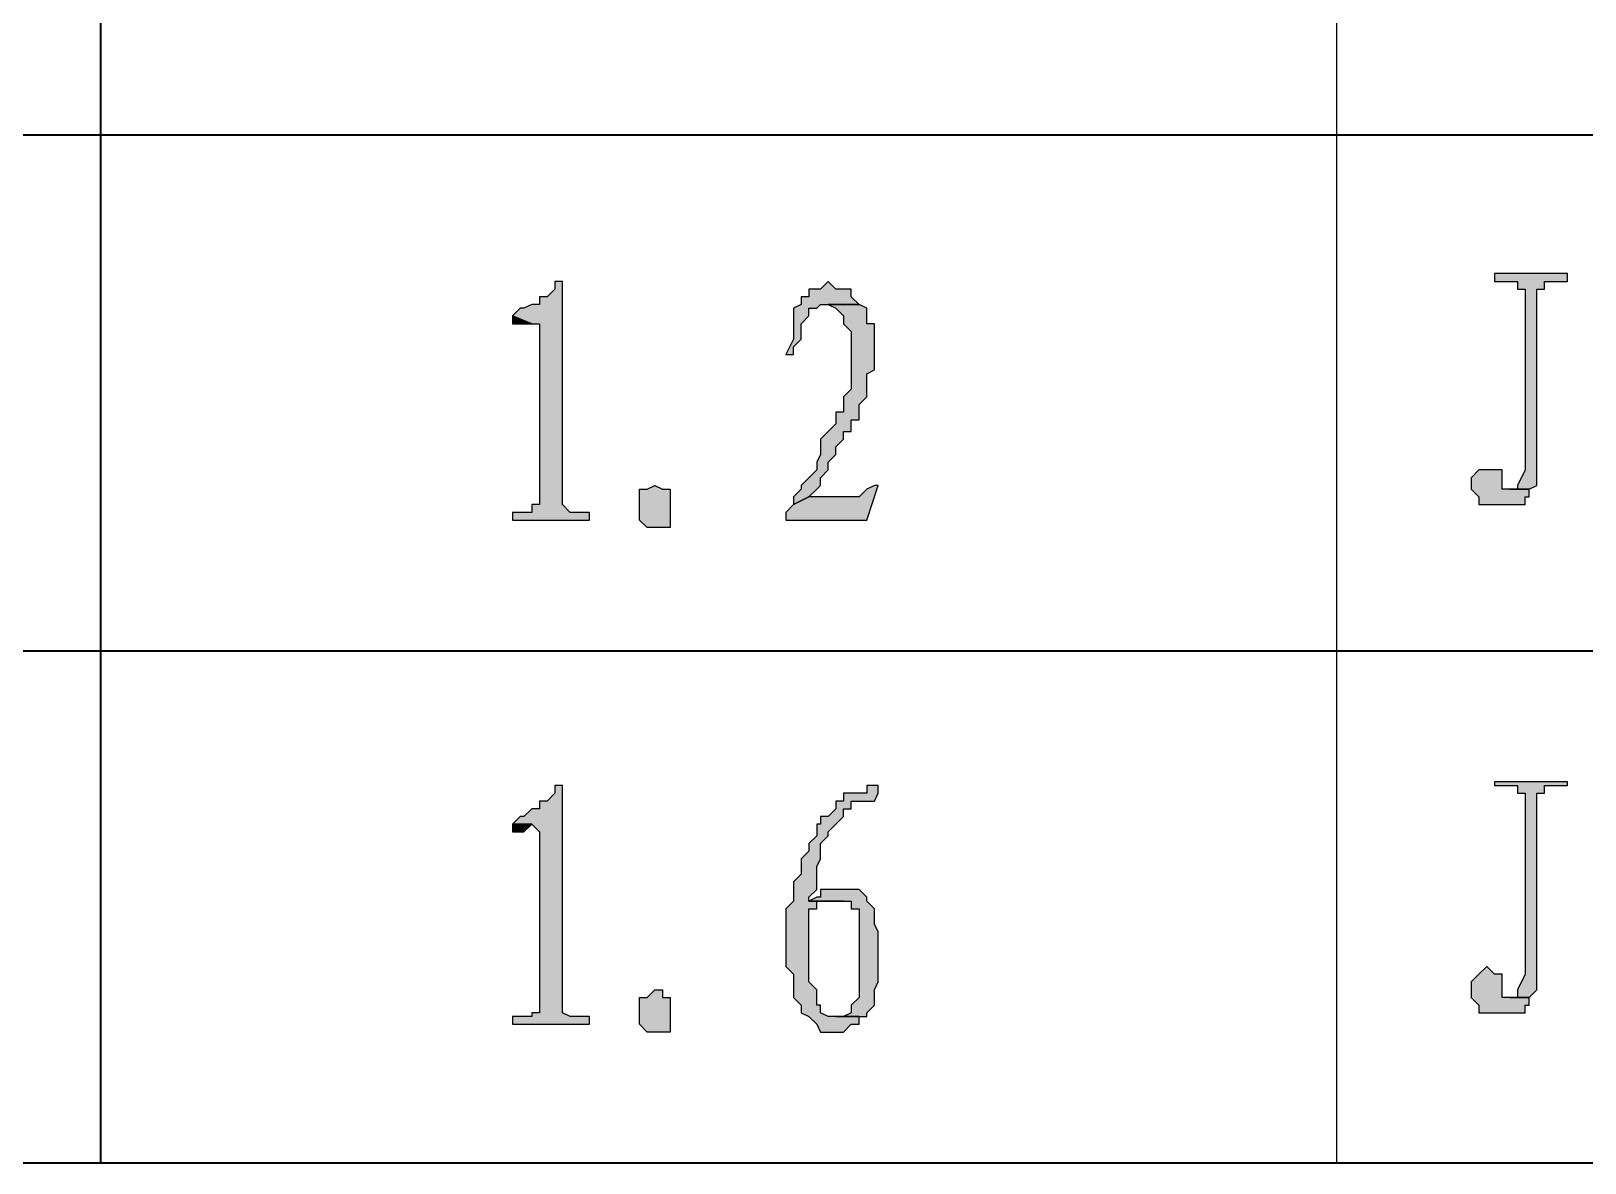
# Model space of a CAD drawing. Extents: x 457 to 4918, y -67 to 391.
# Drawn here: x 3530.63 to 3548.87, y 73.37 to 86.65 of the extents above; entities that cross this region are included whole.
import ezdxf

# ---------------------------------------------------------------- set-up
doc = ezdxf.new("R2010")
doc.units = 0
doc.header["$LTSCALE"] = 40
doc.header["$MEASUREMENT"] = 0
doc.layers.add('at_Entity', color=7, linetype='CONTINUOUS')
doc.layers.add('at_Solid', color=7, linetype='CONTINUOUS')

msp = doc.modelspace()

# ---------------------------------------------------------------- hatches: boundary and pattern name
at = {"layer": 'at_Solid'}
for points in [[(3536.87, 83.716), (3536.78, 83.716), (3536.78, 83.626), (3536.69, 83.536), (3536.599, 83.536), (3536.599, 83.445), (3536.509, 83.445), (3536.418, 83.4), (3536.373, 83.4), (3536.283, 83.31), (3536.509, 83.219), (3536.599, 83.219), (3536.599, 83.129), (3536.599, 81.095), (3536.509, 81.095), (3536.509, 81.004), (3536.418, 81.004), (3536.283, 81.004), (3536.283, 80.914), (3537.187, 80.914), (3537.187, 81.004), (3536.961, 81.004), (3536.87, 81.095)], [(3539.989, 83.716), (3539.899, 83.626), (3539.763, 83.626), (3539.763, 83.536), (3539.673, 83.536), (3539.673, 83.445), (3539.582, 83.4), (3539.582, 83.038), (3539.492, 82.858), (3539.582, 82.858), (3539.582, 82.948), (3539.673, 83.038), (3539.673, 83.219), (3539.763, 83.31), (3539.763, 83.4), (3539.854, 83.4), (3539.899, 83.445), (3540.351, 83.445), (3540.26, 83.536), (3540.26, 83.626), (3540.17, 83.626), (3540.08, 83.626)], [(3548.668, 83.807), (3547.809, 83.807), (3547.809, 83.716), (3548.08, 83.716), (3548.08, 83.626), (3548.171, 83.626), (3548.171, 81.502), (3548.08, 81.321), (3548.08, 81.276), (3547.99, 81.276), (3548.216, 81.276), (3548.306, 81.321), (3548.306, 83.626), (3548.397, 83.626), (3548.397, 83.716), (3548.487, 83.716), (3548.668, 83.716)], [(3540.351, 83.445), (3539.989, 83.445), (3540.08, 83.4), (3540.17, 83.31), (3540.17, 83.219), (3540.26, 83.129), (3540.26, 82.451), (3540.17, 82.36), (3540.17, 82.18), (3540.08, 82.18), (3540.08, 82.044), (3539.989, 81.954), (3539.899, 81.863), (3539.899, 81.682), (3539.854, 81.592), (3539.854, 81.502), (3539.763, 81.411), (3539.673, 81.321), (3539.673, 81.276), (3539.582, 81.185), (3539.582, 81.095), (3539.763, 81.185), (3539.854, 81.276), (3539.899, 81.321), (3539.899, 81.411), (3539.989, 81.502), (3539.989, 81.592), (3540.08, 81.682), (3540.08, 81.773), (3540.17, 81.863), (3540.17, 81.954), (3540.26, 81.954), (3540.26, 82.089), (3540.351, 82.089), (3540.351, 82.27), (3540.441, 82.36), (3540.441, 82.632), (3540.532, 82.677), (3540.532, 83.219), (3540.441, 83.219), (3540.441, 83.4)], [(3536.283, 83.31), (3536.283, 83.219), (3536.373, 83.219), (3536.509, 83.219)], [(3547.719, 81.502), (3547.628, 81.502), (3547.538, 81.411), (3547.538, 81.276), (3547.628, 81.185), (3547.628, 81.095), (3547.719, 81.095), (3548.171, 81.095), (3548.171, 81.185), (3548.216, 81.185), (3548.216, 81.276), (3547.9, 81.276), (3547.9, 81.321), (3547.9, 81.502)], [(3538.046, 80.824), (3537.865, 80.824), (3537.774, 80.914), (3537.774, 81.276), (3537.865, 81.276), (3537.955, 81.321), (3538.046, 81.276), (3538.136, 81.276), (3538.136, 81.185), (3538.136, 80.824)], [(3540.577, 81.321), (3540.532, 81.321), (3540.441, 81.276), (3540.351, 81.185), (3539.763, 81.185), (3539.582, 81.095), (3539.492, 81.004), (3539.492, 80.914), (3540.441, 80.914)], [(3536.87, 77.795), (3536.78, 77.795), (3536.78, 77.705), (3536.69, 77.614), (3536.599, 77.614), (3536.599, 77.524), (3536.509, 77.524), (3536.418, 77.433), (3536.373, 77.433), (3536.283, 77.343), (3536.509, 77.343), (3536.599, 77.253), (3536.599, 75.128), (3536.509, 75.128), (3536.509, 75.083), (3536.418, 75.083), (3536.283, 75.083), (3536.283, 74.993), (3537.187, 74.993), (3537.187, 75.083), (3536.961, 75.083), (3536.87, 75.128)], [(3540.577, 77.795), (3540.441, 77.795), (3540.441, 77.705), (3540.17, 77.705), (3540.17, 77.614), (3540.08, 77.614), (3540.08, 77.524), (3539.989, 77.433), (3539.899, 77.433), (3539.899, 77.343), (3539.854, 77.343), (3539.854, 77.253), (3539.854, 77.207), (3539.763, 77.117), (3539.763, 77.027), (3539.673, 76.936), (3539.673, 76.755), (3539.582, 76.665), (3539.582, 76.439), (3539.492, 76.349), (3539.492, 75.671), (3539.582, 75.58), (3539.582, 75.309), (3539.673, 75.219), (3539.673, 75.128), (3539.763, 75.083), (3539.854, 74.993), (3539.899, 74.902), (3540.17, 74.902), (3540.26, 74.993), (3540.351, 74.993), (3540.351, 75.083), (3539.989, 75.083), (3539.899, 75.128), (3539.899, 75.219), (3539.854, 75.219), (3539.854, 75.399), (3539.763, 75.49), (3539.763, 76.349), (3539.854, 76.349), (3539.854, 76.439), (3539.899, 76.439), (3540.17, 76.439), (3539.763, 76.439), (3539.763, 76.484), (3539.854, 76.575), (3539.854, 76.846), (3539.899, 76.936), (3539.899, 77.117), (3539.989, 77.207), (3539.989, 77.253), (3540.08, 77.343), (3540.17, 77.433), (3540.17, 77.524), (3540.26, 77.524), (3540.26, 77.614), (3540.351, 77.614), (3540.532, 77.614), (3540.577, 77.705)], [(3548.668, 77.84), (3547.809, 77.84), (3547.809, 77.795), (3548.08, 77.795), (3548.08, 77.705), (3548.171, 77.705), (3548.171, 75.58), (3548.08, 75.399), (3548.08, 75.309), (3547.99, 75.309), (3548.216, 75.309), (3548.306, 75.399), (3548.306, 77.705), (3548.397, 77.705), (3548.397, 77.795), (3548.487, 77.795), (3548.668, 77.795)], [(3536.283, 77.343), (3536.283, 77.253), (3536.373, 77.253), (3536.418, 77.253), (3536.509, 77.343)], [(3540.17, 76.575), (3539.899, 76.575), (3539.899, 76.484), (3539.854, 76.484), (3539.763, 76.439), (3540.26, 76.439), (3540.26, 76.349), (3540.351, 76.349), (3540.351, 76.258), (3540.351, 75.309), (3540.26, 75.219), (3540.26, 75.128), (3540.17, 75.083), (3540.08, 75.083), (3540.351, 75.083), (3540.441, 75.083), (3540.441, 75.128), (3540.532, 75.219), (3540.532, 75.399), (3540.577, 75.49), (3540.577, 76.077), (3540.532, 76.168), (3540.532, 76.349), (3540.441, 76.439), (3540.441, 76.484), (3540.351, 76.575)], [(3547.719, 75.671), (3547.628, 75.58), (3547.538, 75.49), (3547.538, 75.309), (3547.628, 75.219), (3547.628, 75.128), (3547.719, 75.128), (3548.171, 75.128), (3548.171, 75.219), (3548.216, 75.219), (3548.216, 75.309), (3547.9, 75.309), (3547.9, 75.399), (3547.9, 75.58), (3547.809, 75.58)], [(3538.046, 74.902), (3537.865, 74.902), (3537.774, 74.993), (3537.774, 75.309), (3537.865, 75.309), (3537.955, 75.399), (3538.046, 75.399), (3538.046, 75.309), (3538.136, 75.309), (3538.136, 75.219), (3538.136, 74.902)]]:
    msp.add_hatch(color=0, dxfattribs=at).paths.add_polyline_path(points)

# ---------------------------------------------------------------- linework, layer by layer
at = {"layer": 'at_Entity', "color": 0, "lineweight": 40}
for p, q in [((3531.446, 92.712), (3531.446, 73.365)), ((3634.235, 85.434), (3487.194, 85.434)), ((3487.194, 79.377), (3634.235, 79.377)), ((3487.194, 73.365), (3634.235, 73.365))]:
    msp.add_line(p, q, dxfattribs=at)
at = {"layer": 'at_Entity', "color": 0, "lineweight": 20}
for p, q in [((3536.87, 83.716), (3536.78, 83.716)), ((3536.78, 83.716), (3536.78, 83.626)), ((3536.87, 81.095), (3536.87, 83.716)), ((3539.989, 83.716), (3539.899, 83.626)), ((3540.08, 83.626), (3539.989, 83.716)), ((3548.668, 83.807), (3547.809, 83.807)), ((3547.809, 83.807), (3547.809, 83.716)), ((3547.809, 83.716), (3548.08, 83.716)), ((3548.08, 83.716), (3548.08, 83.626)), ((3548.397, 83.626), (3548.397, 83.716)), ((3548.397, 83.716), (3548.487, 83.716)), ((3548.487, 83.716), (3548.668, 83.716)), ((3548.668, 83.716), (3548.668, 83.807)), ((3536.69, 83.536), (3536.599, 83.536)), ((3536.599, 83.536), (3536.599, 83.445)), ((3536.78, 83.626), (3536.69, 83.536)), ((3539.763, 83.536), (3539.673, 83.536)), ((3539.673, 83.536), (3539.673, 83.445)), ((3539.899, 83.626), (3539.763, 83.626)), ((3539.763, 83.626), (3539.763, 83.536)), ((3540.17, 83.626), (3540.08, 83.626)), ((3540.26, 83.626), (3540.17, 83.626)), ((3540.26, 83.536), (3540.26, 83.626)), ((3540.351, 83.445), (3540.26, 83.536)), ((3548.08, 83.626), (3548.171, 83.626)), ((3548.171, 83.626), (3548.171, 81.502)), ((3548.306, 81.321), (3548.306, 83.626)), ((3548.306, 83.626), (3548.397, 83.626)), ((3536.373, 83.4), (3536.283, 83.31)), ((3536.418, 83.4), (3536.373, 83.4)), ((3536.509, 83.445), (3536.418, 83.4)), ((3536.599, 83.445), (3536.509, 83.445)), ((3539.673, 83.445), (3539.582, 83.4)), ((3539.582, 83.4), (3539.582, 83.038)), ((3539.763, 83.31), (3539.763, 83.4)), ((3539.763, 83.4), (3539.854, 83.4)), ((3539.854, 83.4), (3539.899, 83.445)), ((3539.899, 83.445), (3540.351, 83.445)), ((3540.351, 83.445), (3539.989, 83.445)), ((3539.989, 83.445), (3540.08, 83.4)), ((3540.08, 83.4), (3540.17, 83.31)), ((3540.441, 83.4), (3540.351, 83.445)), ((3540.441, 83.219), (3540.441, 83.4)), ((3536.283, 83.31), (3536.283, 83.219)), ((3536.509, 83.219), (3536.283, 83.31)), ((3536.283, 83.31), (3536.509, 83.219)), ((3536.283, 83.219), (3536.373, 83.219)), ((3536.373, 83.219), (3536.509, 83.219)), ((3536.509, 83.219), (3536.599, 83.219)), ((3536.599, 83.219), (3536.599, 83.129)), ((3539.673, 83.219), (3539.763, 83.31)), ((3539.673, 83.038), (3539.673, 83.219)), ((3540.17, 83.31), (3540.17, 83.219)), ((3540.17, 83.219), (3540.26, 83.129)), ((3540.532, 83.219), (3540.441, 83.219)), ((3540.532, 82.677), (3540.532, 83.219)), ((3536.599, 83.129), (3536.599, 81.095)), ((3539.582, 83.038), (3539.492, 82.858)), ((3539.582, 82.948), (3539.673, 83.038)), ((3540.26, 83.129), (3540.26, 82.451)), ((3539.492, 82.858), (3539.582, 82.858)), ((3539.582, 82.858), (3539.582, 82.948)), ((3540.441, 82.632), (3540.532, 82.677)), ((3540.441, 82.36), (3540.441, 82.632)), ((3540.26, 82.451), (3540.17, 82.36)), ((3540.17, 82.36), (3540.17, 82.18)), ((3540.351, 82.27), (3540.441, 82.36)), ((3540.351, 82.089), (3540.351, 82.27)), ((3540.17, 82.18), (3540.08, 82.18)), ((3540.08, 82.18), (3540.08, 82.044)), ((3540.26, 81.954), (3540.26, 82.089)), ((3540.26, 82.089), (3540.351, 82.089)), ((3539.989, 81.954), (3539.899, 81.863)), ((3540.08, 82.044), (3539.989, 81.954)), ((3540.17, 81.863), (3540.17, 81.954)), ((3540.17, 81.954), (3540.26, 81.954)), ((3539.899, 81.863), (3539.899, 81.682)), ((3540.08, 81.773), (3540.17, 81.863)), ((3540.08, 81.682), (3540.08, 81.773)), ((3539.899, 81.682), (3539.854, 81.592)), ((3539.854, 81.592), (3539.854, 81.502)), ((3539.989, 81.592), (3540.08, 81.682)), ((3539.989, 81.502), (3539.989, 81.592)), ((3539.763, 81.411), (3539.673, 81.321)), ((3539.854, 81.502), (3539.763, 81.411)), ((3539.899, 81.411), (3539.989, 81.502)), ((3539.899, 81.321), (3539.899, 81.411)), ((3547.628, 81.502), (3547.538, 81.411)), ((3547.538, 81.411), (3547.538, 81.276)), ((3547.719, 81.502), (3547.628, 81.502)), ((3547.9, 81.502), (3547.719, 81.502)), ((3547.9, 81.321), (3547.9, 81.502)), ((3548.171, 81.502), (3548.08, 81.321)), ((3537.774, 80.914), (3537.774, 81.276)), ((3537.774, 81.276), (3537.865, 81.276)), ((3537.865, 81.276), (3537.955, 81.321)), ((3537.955, 81.321), (3538.046, 81.276)), ((3538.046, 81.276), (3538.136, 81.276)), ((3538.136, 81.276), (3538.136, 81.185)), ((3538.136, 81.185), (3538.136, 80.824)), ((3539.673, 81.276), (3539.582, 81.185)), ((3539.763, 81.185), (3539.582, 81.095)), ((3539.582, 81.185), (3539.582, 81.095)), ((3539.582, 81.095), (3539.763, 81.185)), ((3539.673, 81.321), (3539.673, 81.276)), ((3539.763, 81.185), (3539.854, 81.276)), ((3540.351, 81.185), (3539.763, 81.185)), ((3539.854, 81.276), (3539.899, 81.321)), ((3540.441, 81.276), (3540.351, 81.185)), ((3540.532, 81.321), (3540.441, 81.276)), ((3540.441, 80.914), (3540.577, 81.321)), ((3540.577, 81.321), (3540.532, 81.321)), ((3547.538, 81.276), (3547.628, 81.185)), ((3547.628, 81.185), (3547.628, 81.095)), ((3547.9, 81.276), (3547.9, 81.321)), ((3548.216, 81.276), (3547.9, 81.276)), ((3548.08, 81.276), (3547.99, 81.276)), ((3547.99, 81.276), (3548.216, 81.276)), ((3548.08, 81.321), (3548.08, 81.276)), ((3548.171, 81.095), (3548.171, 81.185)), ((3548.171, 81.185), (3548.216, 81.185)), ((3548.216, 81.276), (3548.306, 81.321)), ((3548.216, 81.185), (3548.216, 81.276)), ((3536.418, 81.004), (3536.283, 81.004)), ((3536.283, 81.004), (3536.283, 80.914)), ((3536.509, 81.004), (3536.418, 81.004)), ((3536.599, 81.095), (3536.509, 81.095)), ((3536.509, 81.095), (3536.509, 81.004)), ((3536.961, 81.004), (3536.87, 81.095)), ((3537.187, 81.004), (3536.961, 81.004)), ((3537.187, 80.914), (3537.187, 81.004)), ((3539.582, 81.095), (3539.492, 81.004)), ((3539.492, 81.004), (3539.492, 80.914)), ((3547.628, 81.095), (3547.719, 81.095)), ((3547.719, 81.095), (3548.171, 81.095)), ((3536.283, 80.914), (3537.187, 80.914)), ((3537.865, 80.824), (3537.774, 80.914)), ((3538.046, 80.824), (3537.865, 80.824)), ((3538.136, 80.824), (3538.046, 80.824)), ((3539.492, 80.914), (3540.441, 80.914)), ((3536.78, 77.705), (3536.69, 77.614)), ((3536.87, 77.795), (3536.78, 77.795)), ((3536.78, 77.795), (3536.78, 77.705)), ((3536.87, 75.128), (3536.87, 77.795)), ((3540.441, 77.705), (3540.17, 77.705)), ((3540.17, 77.705), (3540.17, 77.614)), ((3540.577, 77.795), (3540.441, 77.795)), ((3540.441, 77.795), (3540.441, 77.705)), ((3540.532, 77.614), (3540.577, 77.705)), ((3540.577, 77.705), (3540.577, 77.795)), ((3548.668, 77.84), (3547.809, 77.84)), ((3547.809, 77.84), (3547.809, 77.795)), ((3547.809, 77.795), (3548.08, 77.795)), ((3548.08, 77.795), (3548.08, 77.705)), ((3548.08, 77.705), (3548.171, 77.705)), ((3548.171, 77.705), (3548.171, 75.58)), ((3548.306, 75.399), (3548.306, 77.705)), ((3548.306, 77.705), (3548.397, 77.705)), ((3548.397, 77.705), (3548.397, 77.795)), ((3548.397, 77.795), (3548.487, 77.795)), ((3548.487, 77.795), (3548.668, 77.795)), ((3548.668, 77.795), (3548.668, 77.84)), ((3536.509, 77.524), (3536.418, 77.433)), ((3536.599, 77.524), (3536.509, 77.524)), ((3536.69, 77.614), (3536.599, 77.614)), ((3536.599, 77.614), (3536.599, 77.524)), ((3540.08, 77.524), (3539.989, 77.433)), ((3540.17, 77.614), (3540.08, 77.614)), ((3540.08, 77.614), (3540.08, 77.524)), ((3540.17, 77.433), (3540.17, 77.524)), ((3540.17, 77.524), (3540.26, 77.524)), ((3540.26, 77.524), (3540.26, 77.614)), ((3540.26, 77.614), (3540.351, 77.614)), ((3540.351, 77.614), (3540.532, 77.614)), ((3536.373, 77.433), (3536.283, 77.343)), ((3536.283, 77.343), (3536.283, 77.253)), ((3536.509, 77.343), (3536.283, 77.343)), ((3536.283, 77.343), (3536.509, 77.343)), ((3536.418, 77.433), (3536.373, 77.433)), ((3536.418, 77.253), (3536.509, 77.343)), ((3536.509, 77.343), (3536.599, 77.253)), ((3539.899, 77.343), (3539.854, 77.343)), ((3539.854, 77.343), (3539.854, 77.253)), ((3539.989, 77.433), (3539.899, 77.433)), ((3539.899, 77.433), (3539.899, 77.343)), ((3539.989, 77.253), (3540.08, 77.343)), ((3540.08, 77.343), (3540.17, 77.433)), ((3536.283, 77.253), (3536.373, 77.253)), ((3536.373, 77.253), (3536.418, 77.253)), ((3536.599, 77.253), (3536.599, 75.128)), ((3539.854, 77.207), (3539.763, 77.117)), ((3539.854, 77.253), (3539.854, 77.207)), ((3539.899, 77.117), (3539.989, 77.207)), ((3539.989, 77.207), (3539.989, 77.253)), ((3539.763, 77.027), (3539.673, 76.936)), ((3539.763, 77.117), (3539.763, 77.027)), ((3539.899, 76.936), (3539.899, 77.117)), ((3539.673, 76.936), (3539.673, 76.755)), ((3539.854, 76.846), (3539.899, 76.936)), ((3539.854, 76.575), (3539.854, 76.846)), ((3539.673, 76.755), (3539.582, 76.665)), ((3539.582, 76.665), (3539.582, 76.439)), ((3539.582, 76.439), (3539.492, 76.349)), ((3539.763, 76.484), (3539.854, 76.575)), ((3539.854, 76.484), (3539.763, 76.439)), ((3539.763, 76.439), (3539.763, 76.484)), ((3539.763, 76.439), (3540.26, 76.439)), ((3540.17, 76.439), (3539.763, 76.439)), ((3539.899, 76.484), (3539.854, 76.484)), ((3539.854, 76.349), (3539.854, 76.439)), ((3539.854, 76.439), (3539.899, 76.439)), ((3540.17, 76.575), (3539.899, 76.575)), ((3539.899, 76.575), (3539.899, 76.484)), ((3539.899, 76.439), (3540.17, 76.439)), ((3540.351, 76.575), (3540.17, 76.575)), ((3540.26, 76.439), (3540.26, 76.349)), ((3540.441, 76.484), (3540.351, 76.575)), ((3540.441, 76.439), (3540.441, 76.484)), ((3540.532, 76.349), (3540.441, 76.439)), ((3539.492, 76.349), (3539.492, 75.671)), ((3539.763, 75.49), (3539.763, 76.349)), ((3539.763, 76.349), (3539.854, 76.349)), ((3540.26, 76.349), (3540.351, 76.349)), ((3540.351, 76.349), (3540.351, 76.258)), ((3540.351, 76.258), (3540.351, 75.309)), ((3540.532, 76.168), (3540.532, 76.349)), ((3540.577, 76.077), (3540.532, 76.168)), ((3540.577, 75.49), (3540.577, 76.077)), ((3539.492, 75.671), (3539.582, 75.58)), ((3539.582, 75.58), (3539.582, 75.309)), ((3547.628, 75.58), (3547.538, 75.49)), ((3547.719, 75.671), (3547.628, 75.58)), ((3547.809, 75.58), (3547.719, 75.671)), ((3547.9, 75.58), (3547.809, 75.58)), ((3547.9, 75.399), (3547.9, 75.58)), ((3548.171, 75.58), (3548.08, 75.399)), ((3537.865, 75.309), (3537.955, 75.399)), ((3537.955, 75.399), (3538.046, 75.399)), ((3538.046, 75.399), (3538.046, 75.309)), ((3539.854, 75.399), (3539.763, 75.49)), ((3539.854, 75.219), (3539.854, 75.399)), ((3540.532, 75.399), (3540.577, 75.49)), ((3540.532, 75.219), (3540.532, 75.399)), ((3547.538, 75.49), (3547.538, 75.309)), ((3547.9, 75.309), (3547.9, 75.399)), ((3548.08, 75.399), (3548.08, 75.309)), ((3548.216, 75.309), (3548.306, 75.399)), ((3537.774, 74.993), (3537.774, 75.309)), ((3537.774, 75.309), (3537.865, 75.309)), ((3538.046, 75.309), (3538.136, 75.309)), ((3538.136, 75.309), (3538.136, 75.219)), ((3538.136, 75.219), (3538.136, 74.902)), ((3539.582, 75.309), (3539.673, 75.219)), ((3539.673, 75.219), (3539.673, 75.128)), ((3539.899, 75.219), (3539.854, 75.219)), ((3539.899, 75.128), (3539.899, 75.219)), ((3540.351, 75.309), (3540.26, 75.219)), ((3540.26, 75.219), (3540.26, 75.128)), ((3540.441, 75.128), (3540.532, 75.219)), ((3547.538, 75.309), (3547.628, 75.219)), ((3547.628, 75.219), (3547.628, 75.128)), ((3548.216, 75.309), (3547.9, 75.309)), ((3548.08, 75.309), (3547.99, 75.309)), ((3547.99, 75.309), (3548.216, 75.309)), ((3548.171, 75.128), (3548.171, 75.219)), ((3548.171, 75.219), (3548.216, 75.219)), ((3548.216, 75.219), (3548.216, 75.309)), ((3536.418, 75.083), (3536.283, 75.083)), ((3536.283, 75.083), (3536.283, 74.993)), ((3536.283, 74.993), (3537.187, 74.993)), ((3536.509, 75.083), (3536.418, 75.083)), ((3536.599, 75.128), (3536.509, 75.128)), ((3536.509, 75.128), (3536.509, 75.083)), ((3536.961, 75.083), (3536.87, 75.128)), ((3537.187, 75.083), (3536.961, 75.083)), ((3537.187, 74.993), (3537.187, 75.083)), ((3537.865, 74.902), (3537.774, 74.993)), ((3539.673, 75.128), (3539.763, 75.083)), ((3539.763, 75.083), (3539.854, 74.993)), ((3539.854, 74.993), (3539.899, 74.902)), ((3539.989, 75.083), (3539.899, 75.128)), ((3540.351, 75.083), (3539.989, 75.083)), ((3540.17, 75.083), (3540.08, 75.083)), ((3540.08, 75.083), (3540.351, 75.083)), ((3540.26, 75.128), (3540.17, 75.083)), ((3540.17, 74.902), (3540.26, 74.993)), ((3540.26, 74.993), (3540.351, 74.993)), ((3540.351, 75.083), (3540.441, 75.083)), ((3540.351, 74.993), (3540.351, 75.083)), ((3540.441, 75.083), (3540.441, 75.128)), ((3547.628, 75.128), (3547.719, 75.128)), ((3547.719, 75.128), (3548.171, 75.128)), ((3538.046, 74.902), (3537.865, 74.902)), ((3538.136, 74.902), (3538.046, 74.902)), ((3539.899, 74.902), (3540.17, 74.902))]:
    msp.add_line(p, q, dxfattribs=at)
at = {"layer": 'at_Entity', "color": 0}
for points in [[(3545.956, 99.944), (3545.956, 73.365)], [(3536.87, 83.716), (3536.78, 83.716), (3536.78, 83.626), (3536.69, 83.536), (3536.599, 83.536), (3536.599, 83.445), (3536.509, 83.445), (3536.418, 83.4), (3536.373, 83.4), (3536.283, 83.31), (3536.509, 83.219), (3536.599, 83.219), (3536.599, 83.129), (3536.599, 81.095), (3536.509, 81.095), (3536.509, 81.004), (3536.418, 81.004), (3536.283, 81.004), (3536.283, 80.914), (3537.187, 80.914), (3537.187, 81.004), (3536.961, 81.004), (3536.87, 81.095), (3536.87, 83.716), (3536.87, 83.716)], [(3539.989, 83.716), (3539.899, 83.626), (3539.763, 83.626), (3539.763, 83.536), (3539.673, 83.536), (3539.673, 83.445), (3539.582, 83.4), (3539.582, 83.038), (3539.492, 82.858), (3539.582, 82.858), (3539.582, 82.948), (3539.673, 83.038), (3539.673, 83.219), (3539.763, 83.31), (3539.763, 83.4), (3539.854, 83.4), (3539.899, 83.445), (3540.351, 83.445), (3540.26, 83.536), (3540.26, 83.626), (3540.17, 83.626), (3540.08, 83.626), (3539.989, 83.716), (3539.989, 83.716), (3539.989, 83.716)], [(3548.668, 83.807), (3547.809, 83.807), (3547.809, 83.716), (3548.08, 83.716), (3548.08, 83.626), (3548.171, 83.626), (3548.171, 81.502), (3548.08, 81.321), (3548.08, 81.276), (3547.99, 81.276), (3548.216, 81.276), (3548.306, 81.321), (3548.306, 83.626), (3548.397, 83.626), (3548.397, 83.716), (3548.487, 83.716), (3548.668, 83.716), (3548.668, 83.807), (3548.668, 83.807), (3548.668, 83.807)], [(3540.351, 83.445), (3539.989, 83.445), (3540.08, 83.4), (3540.17, 83.31), (3540.17, 83.219), (3540.26, 83.129), (3540.26, 82.451), (3540.17, 82.36), (3540.17, 82.18), (3540.08, 82.18), (3540.08, 82.044), (3539.989, 81.954), (3539.899, 81.863), (3539.899, 81.682), (3539.854, 81.592), (3539.854, 81.502), (3539.763, 81.411), (3539.673, 81.321), (3539.673, 81.276), (3539.582, 81.185), (3539.582, 81.095), (3539.763, 81.185), (3539.854, 81.276), (3539.899, 81.321), (3539.899, 81.411), (3539.989, 81.502), (3539.989, 81.592), (3540.08, 81.682), (3540.08, 81.773), (3540.17, 81.863), (3540.17, 81.954), (3540.26, 81.954), (3540.26, 82.089), (3540.351, 82.089), (3540.351, 82.27), (3540.441, 82.36), (3540.441, 82.632), (3540.532, 82.677), (3540.532, 83.219), (3540.441, 83.219), (3540.441, 83.4), (3540.351, 83.445), (3540.351, 83.445), (3540.351, 83.445)], [(3536.283, 83.31), (3536.283, 83.219), (3536.373, 83.219), (3536.509, 83.219), (3536.283, 83.31), (3536.283, 83.31), (3536.283, 83.31)], [(3547.719, 81.502), (3547.628, 81.502), (3547.538, 81.411), (3547.538, 81.276), (3547.628, 81.185), (3547.628, 81.095), (3547.719, 81.095), (3548.171, 81.095), (3548.171, 81.185), (3548.216, 81.185), (3548.216, 81.276), (3547.9, 81.276), (3547.9, 81.321), (3547.9, 81.502), (3547.719, 81.502), (3547.719, 81.502), (3547.719, 81.502)], [(3538.046, 80.824), (3537.865, 80.824), (3537.774, 80.914), (3537.774, 81.276), (3537.865, 81.276), (3537.955, 81.321), (3538.046, 81.276), (3538.136, 81.276), (3538.136, 81.185), (3538.136, 80.824), (3538.046, 80.824), (3538.046, 80.824), (3538.046, 80.824)], [(3540.577, 81.321), (3540.532, 81.321), (3540.441, 81.276), (3540.351, 81.185), (3539.763, 81.185), (3539.582, 81.095), (3539.492, 81.004), (3539.492, 80.914), (3540.441, 80.914), (3540.577, 81.321), (3540.577, 81.321), (3540.577, 81.321)], [(3536.87, 77.795), (3536.78, 77.795), (3536.78, 77.705), (3536.69, 77.614), (3536.599, 77.614), (3536.599, 77.524), (3536.509, 77.524), (3536.418, 77.433), (3536.373, 77.433), (3536.283, 77.343), (3536.509, 77.343), (3536.599, 77.253), (3536.599, 75.128), (3536.509, 75.128), (3536.509, 75.083), (3536.418, 75.083), (3536.283, 75.083), (3536.283, 74.993), (3537.187, 74.993), (3537.187, 75.083), (3536.961, 75.083), (3536.87, 75.128), (3536.87, 77.795), (3536.87, 77.795)], [(3540.577, 77.795), (3540.441, 77.795), (3540.441, 77.705), (3540.17, 77.705), (3540.17, 77.614), (3540.08, 77.614), (3540.08, 77.524), (3539.989, 77.433), (3539.899, 77.433), (3539.899, 77.343), (3539.854, 77.343), (3539.854, 77.253), (3539.854, 77.207), (3539.763, 77.117), (3539.763, 77.027), (3539.673, 76.936), (3539.673, 76.755), (3539.582, 76.665), (3539.582, 76.439), (3539.492, 76.349), (3539.492, 75.671), (3539.582, 75.58), (3539.582, 75.309), (3539.673, 75.219), (3539.673, 75.128), (3539.763, 75.083), (3539.854, 74.993), (3539.899, 74.902), (3540.17, 74.902), (3540.26, 74.993), (3540.351, 74.993), (3540.351, 75.083), (3539.989, 75.083), (3539.899, 75.128), (3539.899, 75.219), (3539.854, 75.219), (3539.854, 75.399), (3539.763, 75.49), (3539.763, 76.349), (3539.854, 76.349), (3539.854, 76.439), (3539.899, 76.439), (3540.17, 76.439), (3539.763, 76.439), (3539.763, 76.484), (3539.854, 76.575), (3539.854, 76.846), (3539.899, 76.936), (3539.899, 77.117), (3539.989, 77.207), (3539.989, 77.253), (3540.08, 77.343), (3540.17, 77.433), (3540.17, 77.524), (3540.26, 77.524), (3540.26, 77.614), (3540.351, 77.614), (3540.532, 77.614), (3540.577, 77.705), (3540.577, 77.795), (3540.577, 77.795)], [(3548.668, 77.84), (3547.809, 77.84), (3547.809, 77.795), (3548.08, 77.795), (3548.08, 77.705), (3548.171, 77.705), (3548.171, 75.58), (3548.08, 75.399), (3548.08, 75.309), (3547.99, 75.309), (3548.216, 75.309), (3548.306, 75.399), (3548.306, 77.705), (3548.397, 77.705), (3548.397, 77.795), (3548.487, 77.795), (3548.668, 77.795), (3548.668, 77.84), (3548.668, 77.84), (3548.668, 77.84)], [(3536.283, 77.343), (3536.283, 77.253), (3536.373, 77.253), (3536.418, 77.253), (3536.509, 77.343), (3536.283, 77.343), (3536.283, 77.343)], [(3540.17, 76.575), (3539.899, 76.575), (3539.899, 76.484), (3539.854, 76.484), (3539.763, 76.439), (3540.26, 76.439), (3540.26, 76.349), (3540.351, 76.349), (3540.351, 76.258), (3540.351, 75.309), (3540.26, 75.219), (3540.26, 75.128), (3540.17, 75.083), (3540.08, 75.083), (3540.351, 75.083), (3540.441, 75.083), (3540.441, 75.128), (3540.532, 75.219), (3540.532, 75.399), (3540.577, 75.49), (3540.577, 76.077), (3540.532, 76.168), (3540.532, 76.349), (3540.441, 76.439), (3540.441, 76.484), (3540.351, 76.575), (3540.17, 76.575), (3540.17, 76.575)], [(3547.719, 75.671), (3547.628, 75.58), (3547.538, 75.49), (3547.538, 75.309), (3547.628, 75.219), (3547.628, 75.128), (3547.719, 75.128), (3548.171, 75.128), (3548.171, 75.219), (3548.216, 75.219), (3548.216, 75.309), (3547.9, 75.309), (3547.9, 75.399), (3547.9, 75.58), (3547.809, 75.58), (3547.719, 75.671), (3547.719, 75.671), (3547.719, 75.671)], [(3538.046, 74.902), (3537.865, 74.902), (3537.774, 74.993), (3537.774, 75.309), (3537.865, 75.309), (3537.955, 75.399), (3538.046, 75.399), (3538.046, 75.309), (3538.136, 75.309), (3538.136, 75.219), (3538.136, 74.902), (3538.046, 74.902), (3538.046, 74.902), (3538.046, 74.902)]]:
    msp.add_lwpolyline(points, dxfattribs=at)

doc.saveas('drawing.dxf')
